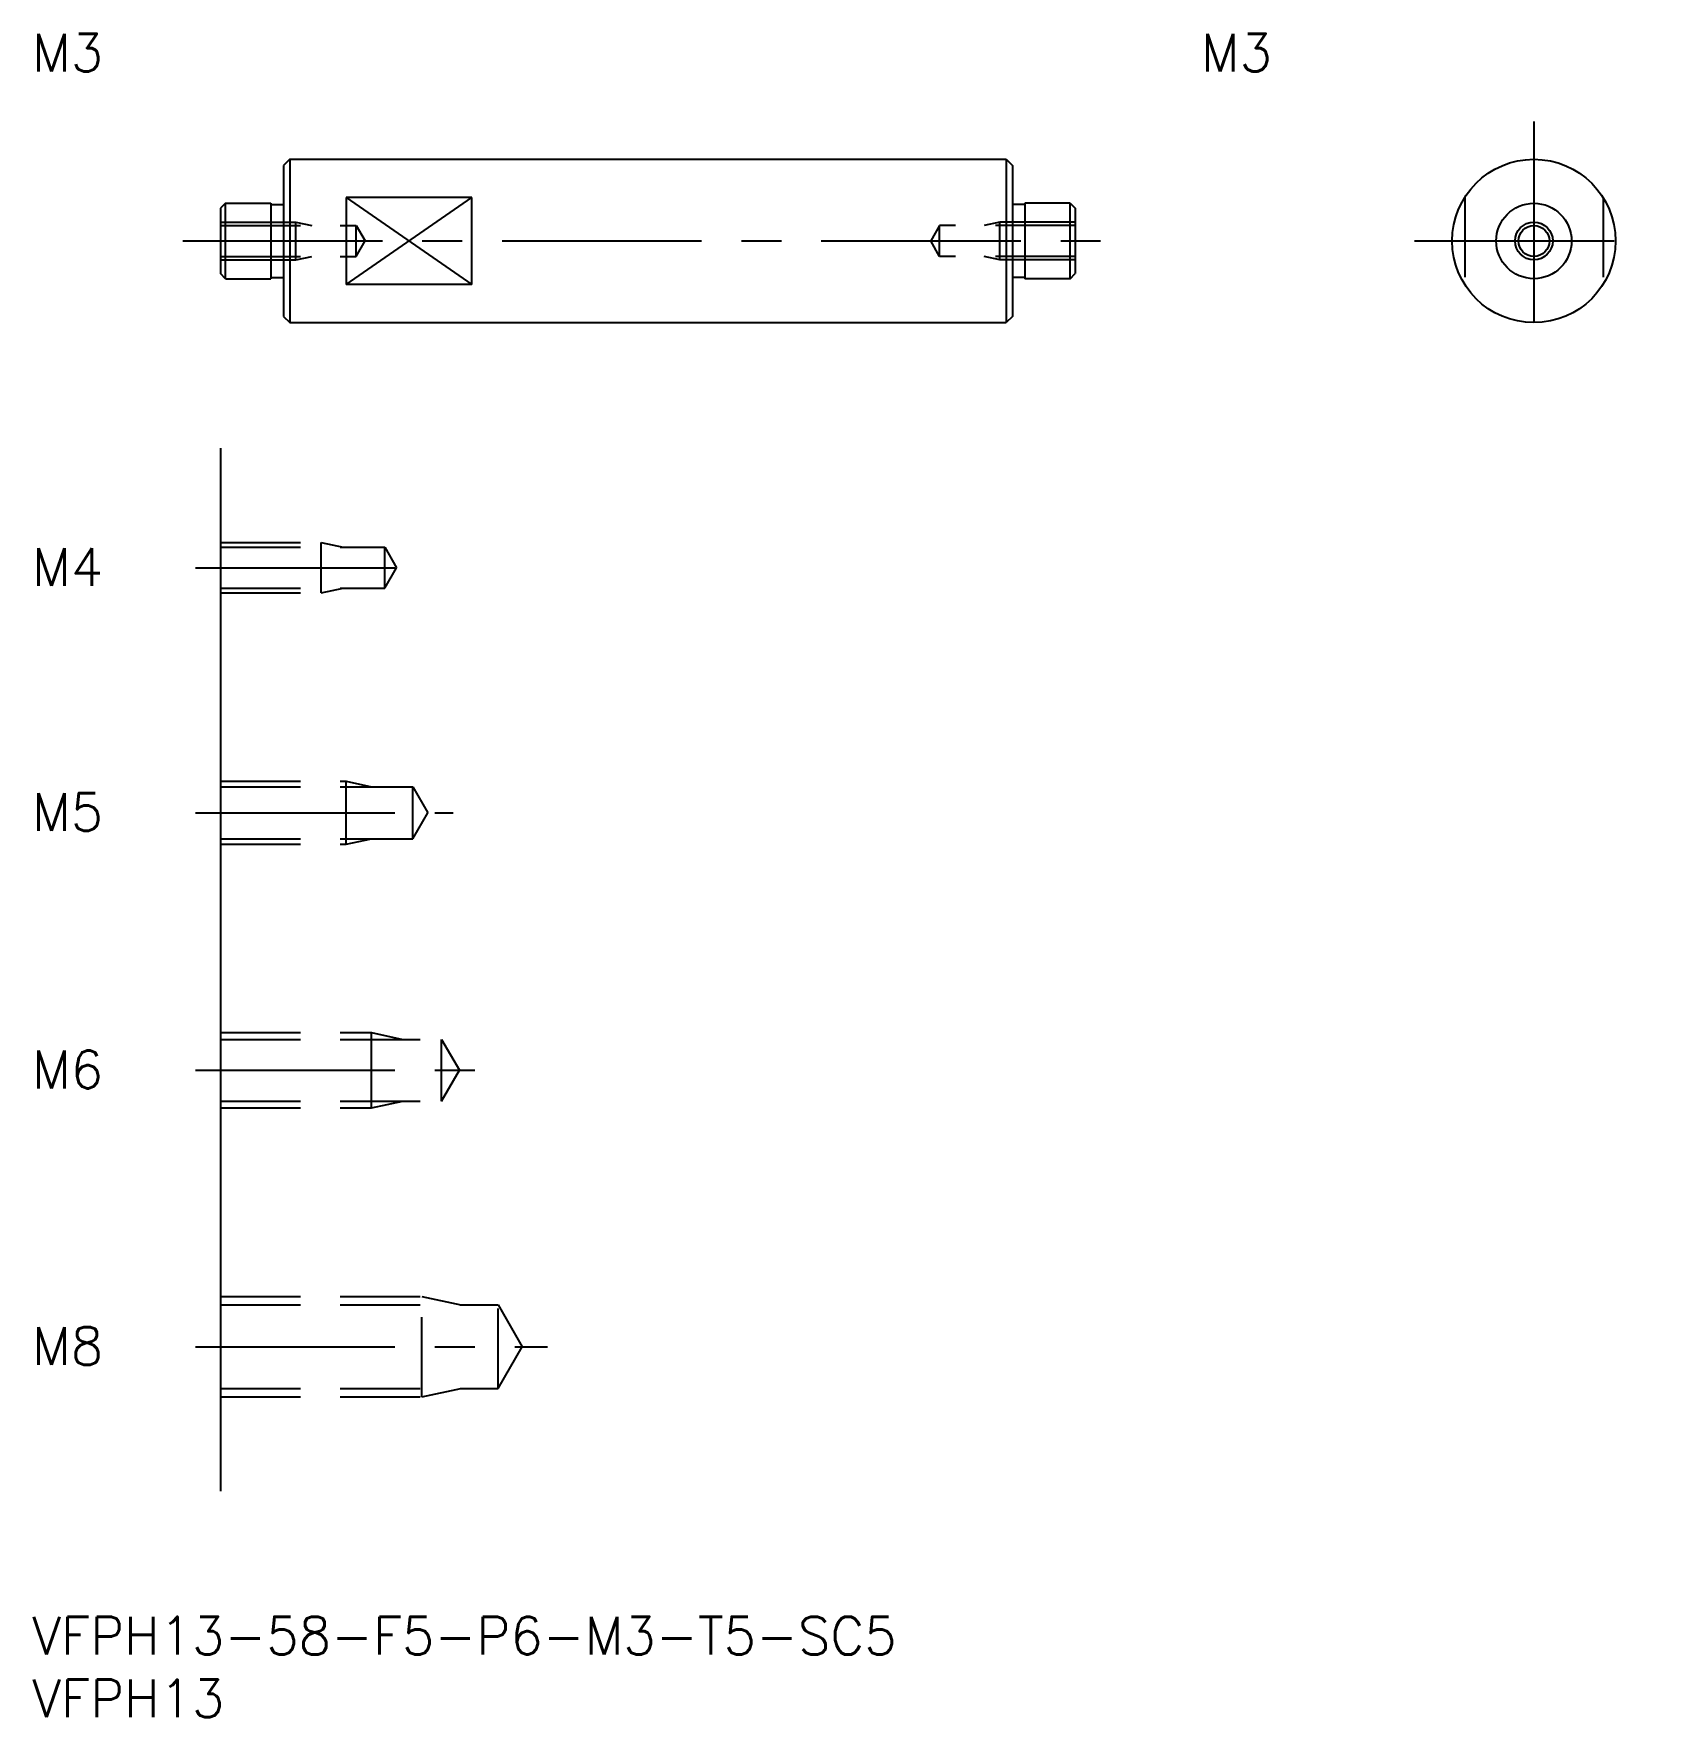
# Model space of a CAD drawing. Extents: x 0 to 129, y -8 to 126.
import ezdxf

# ---------------------------------------------------------------- set-up
doc = ezdxf.new("R2010")
doc.units = 0
doc.header["$LTSCALE"] = 0.5
doc.linetypes.add('CENTER', pattern=[50.8, 31.75, -6.35, 6.35, -6.35])
doc.linetypes.add('DASHED', pattern=[19.05, 12.7, -6.35])
for name, color, linetype in [('MSM_CENTER', 1, 'CENTER'), ('MSM_CONTINUOUS', 7, 'CONTINUOUS'), ('MSM_DASHED', 4, 'DASHED'), ('MSM_NARROW', 5, 'CONTINUOUS'), ('MSM_PART_NUMBER', 7, 'CONTINUOUS')]:
    doc.layers.add(name, color=color, linetype=linetype)
doc.styles.get("Standard").update_dxf_attribs({"font": 'txt.shx', "height": 3, "bigfont": 'bigfont.shx'})

# ---------------------------------------------------------------- blocks, each defined once
blk = doc.blocks.new('*U4')
at = {"layer": 'MSM_PART_NUMBER'}
blk.add_text('VFPH13-58-F5-P6-M3-T5-SC5', height=3, dxfattribs=at).set_placement((0, -3))
blk = doc.blocks.new('*U5')
at = {"layer": 'MSM_PART_NUMBER'}
blk.add_text('VFPH13', height=3, dxfattribs=at).set_placement((0, -8))
blk = doc.blocks.new('*U6')
at = {"layer": 'MSM_PART_NUMBER'}
blk.add_text('M8', height=3, dxfattribs=at).set_placement((0, 20.06))
blk = doc.blocks.new('*U7')
at = {"layer": 'MSM_PART_NUMBER'}
blk.add_text('M6', height=3, dxfattribs=at).set_placement((0, 42.06))
blk = doc.blocks.new('*U8')
at = {"layer": 'MSM_PART_NUMBER'}
blk.add_text('M5', height=3, dxfattribs=at).set_placement((0, 62.56))
blk = doc.blocks.new('*U9')
at = {"layer": 'MSM_PART_NUMBER'}
blk.add_text('M4', height=3, dxfattribs=at).set_placement((0, 82.06))
blk = doc.blocks.new('*U10')
at = {"layer": 'MSM_PART_NUMBER'}
blk.add_text('M3', height=3, dxfattribs=at).set_placement((0, 123))
blk = doc.blocks.new('*U11')
at = {"layer": 'MSM_PART_NUMBER'}
blk.add_text('M3', height=3, rotation=360, dxfattribs=at).set_placement((93, 123))

msp = doc.modelspace()

# ---------------------------------------------------------------- linework, layer by layer
at = {"layer": 'MSM_CENTER'}
for p, q in [((119.5, 119), (119.5, 100)), ((12, 109.5), (86, 109.5)), ((110, 109.5), (129, 109.5)), ((13, 83.5), (31, 83.5)), ((13, 64), (33.5, 64)), ((13, 43.5), (36, 43.5)), ((13, 21.5), (41, 21.5))]:
    msp.add_line(p, q, dxfattribs=at)
at = {"layer": 'MSM_CONTINUOUS'}
for p, q in [((20.5, 116), (20, 115.5)), ((20, 115.5), (20, 103.5)), ((20.5, 116), (20.5, 103)), ((20.5, 116), (77.5, 116)), ((77.5, 116), (77.5, 103)), ((77.5, 116), (78, 115.5)), ((78, 115.5), (78, 103.5)), ((35, 112.96), (25, 112.96)), ((25, 112.96), (25, 106.04)), ((35, 106.04), (35, 112.96)), ((15.4, 112.5), (15, 112.1)), ((15, 112.1), (15, 106.9)), ((15.4, 112.5), (19, 112.5)), ((15.4, 106.5), (15.4, 112.5)), ((19, 112.5), (19, 106.5)), ((19, 112.4), (20, 112.4)), ((79, 112.4), (78, 112.4)), ((79, 112.5), (79, 106.5)), ((82.6, 112.5), (79, 112.5)), ((82.6, 112.5), (83, 112.1)), ((82.6, 106.5), (82.6, 112.5)), ((83, 112.1), (83, 106.9)), ((15.4, 106.5), (15, 106.9)), ((15.4, 106.5), (19, 106.5)), ((19, 106.6), (20, 106.6)), ((35, 106.04), (25, 106.04)), ((79, 106.6), (78, 106.6)), ((82.6, 106.5), (79, 106.5)), ((82.6, 106.5), (83, 106.9)), ((20, 103.5), (20.5, 103)), ((78, 103.5), (77.5, 103)), ((20.5, 103), (77.5, 103)), ((15, 93), (15, 10))]:
    msp.add_line(p, q, dxfattribs=at)
for radius in [6.5, 3, 1.23]:
    msp.add_circle((119.5, 109.5), radius, dxfattribs=at)
at = {"layer": 'MSM_DASHED'}
for p, q in [((114, 112.96), (114, 106.04)), ((125, 112.96), (125, 106.04)), ((15, 111), (21, 111)), ((15, 110.73), (25.79, 110.73)), ((21, 111), (22.25, 110.73)), ((21, 108), (21, 111)), ((25.79, 108.27), (25.79, 110.73)), ((25.79, 110.73), (26.5, 109.5)), ((72.21, 110.73), (71.5, 109.5)), ((83, 110.73), (72.21, 110.73)), ((72.21, 108.27), (72.21, 110.73)), ((77, 111), (75.75, 110.73)), ((83, 111), (77, 111)), ((77, 108), (77, 111)), ((25.79, 108.27), (26.5, 109.5)), ((72.21, 108.27), (71.5, 109.5)), ((15, 108.27), (25.79, 108.27)), ((15, 108), (21, 108)), ((21, 108), (22.25, 108.27)), ((83, 108.27), (72.21, 108.27)), ((77, 108), (75.75, 108.27)), ((83, 108), (77, 108)), ((15, 85.5), (23, 85.5)), ((15, 85.12), (28.06, 85.12)), ((23, 81.5), (23, 85.5)), ((23, 85.5), (24.75, 85.12)), ((28.06, 81.88), (28.06, 85.12)), ((28.06, 85.12), (29, 83.5)), ((28.06, 81.88), (29, 83.5)), ((15, 81.88), (28.06, 81.88)), ((23, 81.5), (24.75, 81.88)), ((15, 81.5), (23, 81.5)), ((15, 66.5), (25, 66.5)), ((15, 66.07), (30.31, 66.07)), ((25, 61.5), (25, 66.5)), ((25, 66.5), (27, 66.07)), ((30.31, 61.93), (30.31, 66.07)), ((30.31, 66.07), (31.5, 64)), ((30.31, 61.93), (31.5, 64)), ((15, 61.93), (30.31, 61.93)), ((25, 61.5), (27, 61.93)), ((15, 61.5), (25, 61.5)), ((15, 46.5), (27, 46.5)), ((15, 45.96), (32.58, 45.96)), ((27, 40.5), (27, 46.5)), ((27, 46.5), (29.5, 45.96)), ((32.58, 41.04), (32.58, 45.96)), ((32.58, 45.96), (34, 43.5)), ((32.58, 41.04), (34, 43.5)), ((15, 41.04), (32.58, 41.04)), ((15, 40.5), (27, 40.5)), ((27, 40.5), (29.5, 41.04)), ((15, 25.5), (31, 25.5)), ((31, 17.5), (31, 25.5)), ((31, 25.5), (34.12, 24.82)), ((15, 24.82), (37.08, 24.82)), ((37.08, 18.18), (37.08, 24.82)), ((37.08, 24.82), (39, 21.5)), ((37.08, 18.18), (39, 21.5)), ((15, 18.18), (37.08, 18.18)), ((15, 17.5), (31, 17.5)), ((31, 17.5), (34.12, 18.18))]:
    msp.add_line(p, q, dxfattribs=at)
at = {"layer": 'MSM_NARROW'}
for p, q in [((25, 106.04), (35, 112.96)), ((25, 112.96), (35, 106.04))]:
    msp.add_line(p, q, dxfattribs=at)
msp.add_circle((119.5, 109.5), 1.5, dxfattribs=at)

# ---------------------------------------------------------------- block references
at = {"layer": 'MSM_CONTINUOUS'}
for name in ['*U10', '*U11', '*U9', '*U8', '*U7', '*U6', '*U4', '*U5']:
    msp.add_blockref(name, (0, 0), dxfattribs=at)

doc.saveas('drawing.dxf')
